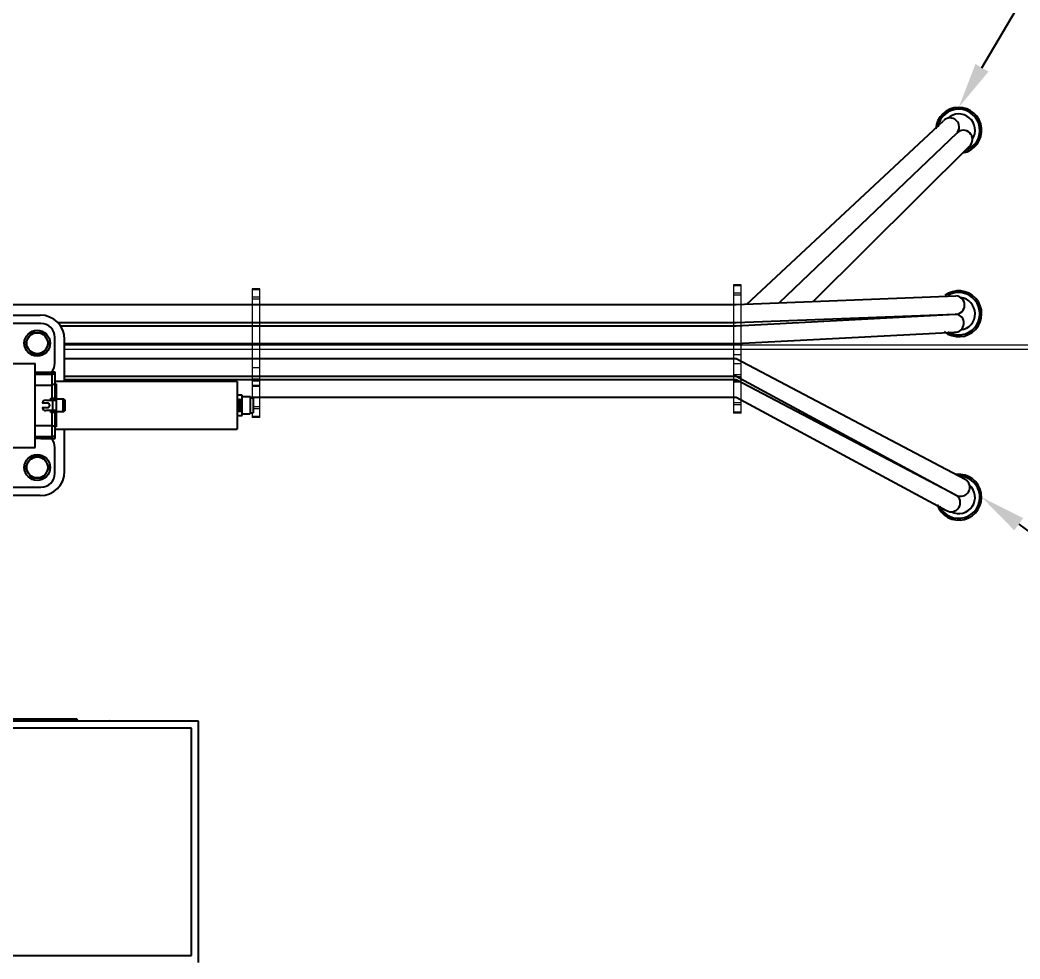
# Model space of a CAD drawing. Header units: feet. Extents: x -21 to 5170, y -254 to 1413.
# Drawn here: x 980.8 to 1046.2, y 40.9 to 102.3 of the extents above; entities that cross this region are included whole.
import ezdxf
from ezdxf import colors
from ezdxf.entities.mleader import LeaderData, LeaderLine
from ezdxf.math import Vec2, Vec3

# ---------------------------------------------------------------- set-up
doc = ezdxf.new("R2010")
doc.units = ezdxf.units.FT
doc.header["$MEASUREMENT"] = 0
for name, color, linetype in [('DC FEEEDERS', 1, 'Continuous'), ('E-ARRY-TABL', 9, 'Continuous'), ('E-COND-PVC', 4, 'Continuous'), ('G-ANNO-TEXT', 1, 'Continuous'), ('WIRE MANAGEMENT', 4, 'Continuous')]:
    doc.layers.add(name, color=color, linetype=linetype)
doc.styles.add('NEI-A', font='arial.ttf')

msp = doc.modelspace()

# ---------------------------------------------------------------- linework, layer by layer
at = {"layer": 'DC FEEEDERS'}
for points in [[(1028.34201, 83.68667), (1041.20294, 95.68021)], [(1042.07334, 94.87007), (1030.45703, 83.77012)], [(1042.93143, 94.04825), (1032.68867, 83.85817)], [(1027.64239, 83.65906), (1042.01902, 84.2263)], [(979.25065, 83.65906), (1027.64239, 83.65906)], [(983.22695, 82.49906), (1027.64239, 82.49906)], [(1027.64239, 82.49906), (1041.99683, 83.03763)], [(1027.64239, 82.27712), (1041.99683, 83.03763)], [(983.40979, 82.27712), (1027.64239, 82.27712)], [(1027.64239, 81.11712), (1041.95512, 81.85001)], [(983.68895, 81.11712), (1027.64239, 81.11712)], [(983.68895, 80.13972), (1027.64239, 80.13972)], [(1027.64239, 80.13972), (1042.63457, 72.23193)], [(983.68115, 78.75778), (1027.64239, 78.75778)], [(983.68895, 78.97972), (1027.64239, 78.97972)], [(1027.64239, 78.97972), (1042.04569, 71.1989)], [(1027.64239, 78.75778), (1042.02701, 71.21087)], [(995.83908, 77.59778), (1027.64239, 77.59778)], [(1027.64239, 77.59778), (1041.40447, 70.19777)]]:
    msp.add_lwpolyline(points, dxfattribs=at)
for centre, start, end in [((1041.63814, 95.27514), 317.0538011, 137.0538011), ((1042.50979, 94.46742), 315.1682381, 135.1682381), ((1041.99683, 83.63217), 267.8618042, 87.8618042), ((1041.95512, 82.44455), 265.9762413, 85.9762413), ((1042.34013, 71.71542), 240.3149502, 60.3149502), ((1041.71574, 70.70432), 238.4293873, 58.4293873)]:
    msp.add_arc(centre, 0.59454, start, end, dxfattribs=at)
at = {"layer": 'E-ARRY-TABL'}
for p, q in [((979.62716, 82.97565), (982.08676, 82.97565)), ((982.13574, 82.42633), (980.10109, 82.42633)), ((983.05128, 79.83243), (983.05128, 81.51079)), ((983.68895, 78.88713), (983.68895, 81.37345)), ((970.50838, 79.81704), (981.76952, 79.81704)), ((981.76952, 74.3238), (981.76952, 79.81704)), ((981.76952, 79.24602), (982.86817, 79.24602)), ((982.86817, 77.53185), (982.86817, 79.24602)), ((983.07417, 79.24441), (982.86817, 79.24441)), ((983.07417, 77.41374), (983.07417, 79.24441)), ((981.76952, 79.1016), (982.86817, 79.1016)), ((983.07417, 79.09999), (982.86817, 79.09999)), ((994.99221, 78.62569), (983.07417, 78.62569)), ((994.99221, 78.62569), (994.99221, 75.51514)), ((981.76952, 78.39795), (982.86817, 78.39795)), ((983.07417, 78.43351), (982.86817, 78.43351)), ((983.07417, 78.4689), (983.14741, 78.4689)), ((983.14741, 78.45554), (983.07417, 78.45554)), ((983.14741, 78.4689), (983.14741, 75.67193)), ((982.4585, 77.41374), (983.14741, 77.41374)), ((982.79584, 77.41374), (982.79584, 77.53185)), ((982.79584, 77.53185), (983.07417, 77.53185)), ((982.91486, 77.53185), (982.91486, 77.41374)), ((982.92768, 76.72709), (982.92768, 77.41374)), ((983.07417, 77.42711), (983.14741, 77.42711)), ((983.6418, 77.48241), (983.14741, 77.48241)), ((983.56898, 77.48199), (983.56856, 77.48241)), ((983.56856, 77.48241), (983.56856, 76.65842)), ((983.69673, 77.42748), (983.6418, 77.48241)), ((983.6418, 77.48241), (983.6418, 76.65842)), ((983.69673, 77.42748), (983.69673, 76.71335)), ((995.31265, 77.73418), (994.99221, 77.73418)), ((994.99221, 77.45952), (995.10208, 77.45952)), ((994.99221, 77.39085), (995.10208, 77.39085)), ((995.10208, 76.68131), (995.10208, 77.45952)), ((995.11352, 77.45105), (995.10208, 77.45105)), ((995.11352, 77.45952), (995.11352, 76.68131)), ((995.11352, 77.45952), (995.23187, 77.45952)), ((995.11352, 77.39085), (995.23187, 77.39085)), ((995.23187, 77.13908), (995.23187, 77.39085)), ((995.24627, 77.42816), (995.23843, 77.45952)), ((995.24627, 76.71267), (995.24627, 77.42816)), ((995.31265, 76.40665), (995.31265, 77.73418)), ((995.83908, 77.63118), (995.31265, 77.63118)), ((995.83908, 77.63118), (995.83908, 76.50965)), ((996.02219, 77.55107), (995.83908, 77.55107)), ((996.02219, 77.55107), (996.02219, 76.58976)), ((982.5752, 77.2169), (982.23187, 77.2169)), ((982.23187, 76.92393), (982.5752, 76.92393)), ((983.14741, 76.72709), (982.4585, 76.72709)), ((982.79584, 76.60898), (982.79584, 76.72709)), ((983.07417, 76.60898), (982.79584, 76.60898)), ((982.86817, 74.89481), (982.86817, 76.60898)), ((982.91486, 76.72709), (982.91486, 76.60898)), ((983.07417, 74.89642), (983.07417, 76.72709)), ((983.14741, 76.71372), (983.07417, 76.71372)), ((983.14741, 76.65842), (983.6418, 76.65842)), ((983.56856, 76.65842), (983.56898, 76.65884)), ((983.6418, 76.65842), (983.69673, 76.71335)), ((994.99221, 77.13908), (995.10208, 77.13908)), ((994.99221, 77.00175), (995.10208, 77.00175)), ((994.99221, 76.74998), (995.10208, 76.74998)), ((994.99221, 76.68131), (995.10208, 76.68131)), ((995.10208, 76.68978), (995.11352, 76.68978)), ((995.11352, 77.13908), (995.23187, 77.13908)), ((995.11352, 77.00175), (995.23187, 77.00175)), ((995.11352, 76.74998), (995.23187, 76.74998)), ((995.11352, 76.68131), (995.23187, 76.68131)), ((995.23187, 76.74998), (995.23187, 77.00175)), ((995.23843, 76.68131), (995.24627, 76.71267)), ((995.31265, 77.17157), (995.24627, 77.17157)), ((995.31265, 76.96926), (995.24627, 76.96926)), ((995.83908, 76.58976), (996.02219, 76.58976)), ((994.99221, 76.40665), (995.31265, 76.40665)), ((995.31265, 76.50965), (995.83908, 76.50965)), ((981.76952, 75.74288), (982.86817, 75.74288)), ((983.07417, 75.70732), (982.86817, 75.70732)), ((983.07417, 75.68529), (983.14741, 75.68529)), ((983.14741, 75.67193), (983.07417, 75.67193)), ((983.07417, 75.51514), (994.99221, 75.51514)), ((981.76952, 75.03923), (982.86817, 75.03923)), ((982.13574, 74.89481), (982.86817, 74.89481)), ((983.07417, 75.04084), (982.86817, 75.04084)), ((982.86817, 74.89642), (983.07417, 74.89642)), ((983.68895, 72.76738), (983.68895, 75.2537)), ((970.50838, 74.3238), (981.76952, 74.3238)), ((983.05128, 72.63005), (983.05128, 74.3084)), ((980.10109, 71.71451), (982.13574, 71.71451)), ((982.08676, 71.16518), (979.62716, 71.16518)), ((992.45731, 56.42221), (959.95564, 56.42221)), ((979.48367, 56.42804), (986.63219, 56.42804)), ((984.46326, 56.54706), (979.62704, 56.54706)), ((984.38676, 56.42221), (984.38676, 56.42804)), ((984.43757, 56.42221), (984.43757, 56.42804)), ((992.45731, 40.62914), (992.45731, 56.42221)), ((991.99954, 55.96444), (960.41341, 55.96444)), ((991.99954, 41.08691), (991.99954, 55.96444)), ((960.41341, 41.08691), (991.99954, 41.08691))]:
    msp.add_line(p, q, dxfattribs=at)
for points in [[(983.65869, 78.62569), (983.68066, 78.74961), (983.68895, 78.88713)], [(983.68895, 75.2537), (983.68066, 75.39122), (983.65869, 75.51514)], [(984.53976, 56.42804), (984.53394, 56.47359), (984.51736, 56.5122), (984.49254, 56.538), (984.46326, 56.54706), (984.43398, 56.538), (984.40916, 56.5122), (984.39258, 56.47359), (984.38676, 56.42804)], [(984.49268, 56.42804), (984.49257, 56.43203), (984.48874, 56.45093), (984.48014, 56.46554), (984.46837, 56.47312), (984.45564, 56.47226), (984.44435, 56.46311), (984.43659, 56.44738), (984.43384, 56.42804)], [(986.68351, 56.42221), (986.67684, 56.42364), (986.63219, 56.42804)]]:
    msp.add_lwpolyline(points, dxfattribs=at)
for centre, radius in [((981.90022, 81.13312), 0.84687), ((981.90022, 81.13312), 0.68666), ((981.90022, 73.00771), 0.84687), ((981.90022, 73.00771), 0.68666)]:
    msp.add_circle(centre, radius, dxfattribs=at)
for centre, radius, start, end in [((982.08676, 81.37345), 1.6022, 0, 90), ((982.13574, 81.51079), 0.91554, 0, 90), ((982.13574, 79.83243), 0.91554, 320.1703774, 0), ((982.4585, 77.18486), 0.22889, 90, 171.9521538), ((982.4585, 76.95597), 0.22889, 188.0478462, 270), ((982.5752, 77.07042), 0.14649, 270, 90), ((982.13574, 74.3084), 0.91554, 0, 39.8296226), ((982.08676, 72.76738), 1.6022, 270, 0), ((982.13574, 72.63005), 0.91554, 270, 0)]:
    msp.add_arc(centre, radius, start, end, dxfattribs=at)
for points, knots in [([(981.50377, 81.81978), (981.47158, 81.76402), (981.40661, 81.65148), (981.33944, 81.53515), (981.30555, 81.47645)], [0, 0, 0, 0, 0.49545796, 1, 1, 1, 1]), ([(981.90022, 81.81978), (981.86811, 81.81978), (981.78528, 81.81978), (981.65203, 81.81978), (981.55338, 81.81978), (981.50377, 81.81978)], [0, 0, 0, 0, 0.23935703, 0.61757863, 1, 1, 1, 1]), ([(982.29666, 81.81978), (982.26813, 81.81978), (982.18953, 81.81978), (982.05742, 81.81978), (981.95284, 81.81978), (981.90022, 81.81978)], [0, 0, 0, 0, 0.22054197, 0.60774305, 1, 1, 1, 1]), ([(982.49488, 81.47645), (982.49018, 81.48459), (982.4546, 81.54622), (982.38751, 81.66242), (982.32712, 81.76701), (982.29666, 81.81978)], [0, 0, 0, 0, 0.07010368, 0.53079148, 1, 1, 1, 1]), ([(981.30555, 81.47645), (981.30086, 81.46831), (981.26527, 81.40668), (981.19819, 81.29049), (981.1378, 81.1859), (981.10733, 81.13312)], [0, 0, 0, 0, 0.07010368, 0.53079148, 1, 1, 1, 1]), ([(982.6931, 81.13312), (982.6609, 81.18888), (982.59593, 81.30142), (982.52876, 81.41776), (982.49488, 81.47645)], [0, 0, 0, 0, 0.49545796, 1, 1, 1, 1]), ([(981.10733, 81.13312), (981.13953, 81.07737), (981.2045, 80.96483), (981.27167, 80.84849), (981.30555, 80.7898)], [0, 0, 0, 0, 0.49545796, 1, 1, 1, 1]), ([(981.30555, 80.7898), (981.31025, 80.78166), (981.34584, 80.72003), (981.41292, 80.60383), (981.47331, 80.49924), (981.50377, 80.44647)], [0, 0, 0, 0, 0.07010368, 0.53079148, 1, 1, 1, 1]), ([(982.29666, 80.44647), (982.32885, 80.50223), (982.39382, 80.61477), (982.46099, 80.7311), (982.49488, 80.7898)], [0, 0, 0, 0, 0.49545796, 1, 1, 1, 1]), ([(982.49488, 80.7898), (982.49958, 80.79794), (982.53516, 80.85957), (982.60224, 80.97576), (982.66263, 81.08035), (982.6931, 81.13312)], [0, 0, 0, 0, 0.07010368, 0.53079148, 1, 1, 1, 1]), ([(981.50377, 80.44647), (981.55287, 80.44647), (981.65152, 80.44647), (981.78476, 80.44647), (981.86811, 80.44647), (981.90022, 80.44647)], [0, 0, 0, 0, 0.37855597, 0.76064256, 1, 1, 1, 1]), ([(981.90022, 80.44647), (981.95212, 80.44647), (982.0567, 80.44647), (982.18884, 80.44647), (982.26813, 80.44647), (982.29666, 80.44647)], [0, 0, 0, 0, 0.38687002, 0.77945855, 1, 1, 1, 1]), ([(995.23187, 77.39085), (995.23077, 77.40331), (995.22858, 77.42823), (995.22854, 77.45192), (995.23021, 77.45922), (995.23168, 77.45949), (995.23187, 77.45952)], [0, 0, 0, 0, 0.31804449, 0.63621367, 0.95343925, 1, 1, 1, 1]), ([(995.23187, 77.00175), (995.23077, 77.01568), (995.22858, 77.04355), (995.22854, 77.09037), (995.23021, 77.12201), (995.23168, 77.13714), (995.23187, 77.13908)], [0, 0, 0, 0, 0.31804448, 0.63621367, 0.95343925, 1, 1, 1, 1]), ([(995.23187, 76.68131), (995.23077, 76.68278), (995.22858, 76.68573), (995.22854, 76.70886), (995.23021, 76.73321), (995.23168, 76.74807), (995.23187, 76.74998)], [0, 0, 0, 0, 0.31805425, 0.63622342, 0.95344903, 1, 1, 1, 1]), ([(982.13574, 74.89481), (982.13372, 74.89499), (982.12969, 74.89535), (982.09825, 74.8978), (982.05189, 74.90052), (981.99389, 74.90248), (981.93139, 74.90278), (981.87136, 74.9013), (981.8204, 74.89869), (981.78443, 74.89609), (981.77065, 74.89491), (981.76974, 74.89483), (981.76952, 74.89481)], [0, 0, 0, 0, 0.10711423, 0.21421929, 0.32156243, 0.42906278, 0.53630181, 0.64326721, 0.75037268, 0.85781333, 0.96526378, 1, 1, 1, 1]), ([(981.30555, 73.35103), (981.30086, 73.34289), (981.26527, 73.28127), (981.19819, 73.16507), (981.1378, 73.06048), (981.10733, 73.00771)], [0, 0, 0, 0, 0.07010368, 0.53079148, 1, 1, 1, 1]), ([(981.50377, 73.69436), (981.47158, 73.6386), (981.40661, 73.52607), (981.33944, 73.40973), (981.30555, 73.35103)], [0, 0, 0, 0, 0.49545796, 1, 1, 1, 1]), ([(981.90022, 73.69436), (981.86811, 73.69436), (981.78528, 73.69436), (981.65203, 73.69436), (981.55338, 73.69436), (981.50377, 73.69436)], [0, 0, 0, 0, 0.23935703, 0.61757863, 1, 1, 1, 1]), ([(982.29666, 73.69436), (982.26813, 73.69436), (982.18953, 73.69436), (982.05742, 73.69436), (981.95284, 73.69436), (981.90022, 73.69436)], [0, 0, 0, 0, 0.22054197, 0.60774305, 1, 1, 1, 1]), ([(982.49488, 73.35103), (982.49018, 73.35917), (982.4546, 73.4208), (982.38751, 73.537), (982.32712, 73.64159), (982.29666, 73.69436)], [0, 0, 0, 0, 0.07010368, 0.53079148, 1, 1, 1, 1]), ([(982.6931, 73.00771), (982.6609, 73.06346), (982.59593, 73.176), (982.52876, 73.29234), (982.49488, 73.35103)], [0, 0, 0, 0, 0.49545796, 1, 1, 1, 1]), ([(981.10733, 73.00771), (981.13953, 72.95195), (981.2045, 72.83941), (981.27167, 72.72307), (981.30555, 72.66438)], [0, 0, 0, 0, 0.49545796, 1, 1, 1, 1]), ([(981.30555, 72.66438), (981.31025, 72.65624), (981.34584, 72.59461), (981.41292, 72.47841), (981.47331, 72.37382), (981.50377, 72.32105)], [0, 0, 0, 0, 0.07010368, 0.53079148, 1, 1, 1, 1]), ([(982.29666, 72.32105), (982.32885, 72.37681), (982.39382, 72.48935), (982.46099, 72.60568), (982.49488, 72.66438)], [0, 0, 0, 0, 0.49545796, 1, 1, 1, 1]), ([(982.49488, 72.66438), (982.49958, 72.67252), (982.53516, 72.73415), (982.60224, 72.85034), (982.66263, 72.95493), (982.6931, 73.00771)], [0, 0, 0, 0, 0.07010368, 0.53079148, 1, 1, 1, 1]), ([(981.50377, 72.32105), (981.55287, 72.32105), (981.65152, 72.32105), (981.78476, 72.32105), (981.86811, 72.32105), (981.90022, 72.32105)], [0, 0, 0, 0, 0.37855597, 0.76064256, 1, 1, 1, 1]), ([(981.90022, 72.32105), (981.95212, 72.32105), (982.0567, 72.32105), (982.18884, 72.32105), (982.26813, 72.32105), (982.29666, 72.32105)], [0, 0, 0, 0, 0.38687002, 0.77945855, 1, 1, 1, 1])]:
    msp.add_open_spline(points, degree=3, knots=knots, dxfattribs=at)
at = {"layer": 'E-COND-PVC', "linetype": 'Continuous'}
for centre, radius, start, end in [((1042.20747, 95.06185), 1.06758, 327.1308454, 132.3892367), ((1042.20747, 83.06185), 1.5, 230.9282726, 127.3926423), ((1042.20747, 83.06185), 1.38196, 238.6752405, 121.0354233), ((1042.20747, 83.06185), 1.06758, 277.9388486, 83.1972398), ((1042.20747, 71.06185), 1.06758, 243.0939516, 48.3523429)]:
    msp.add_arc(centre, radius, start, end, dxfattribs=at)
at = {"layer": 'WIRE MANAGEMENT', "color": 4, "linetype": 'Continuous', "lineweight": 18, "elevation": 0.11854, "flags": 128}
for points in [[(996.46485, 84.6839), (995.96485, 84.6839)], [(995.96485, 84.6839), (995.96485, 77.55107)], [(996.46485, 84.62281), (995.96485, 84.62281)], [(996.46485, 76.2839), (996.46485, 84.6839)], [(1027.9642, 84.95936), (1027.4642, 84.95936)], [(1027.4642, 84.95936), (1027.4642, 76.55936)], [(1027.9642, 84.89827), (1027.4642, 84.89827)], [(1027.9642, 76.55936), (1027.9642, 84.95936)], [(996.46485, 84.13931), (995.96485, 84.13931)], [(996.46485, 84.01124), (995.96485, 84.01124)], [(1027.9642, 84.41477), (1027.4642, 84.41477)], [(1027.9642, 84.2867), (1027.4642, 84.2867)], [(983.68895, 81.03034), (1052.51721, 81.03034)], [(983.68895, 80.75227), (1052.51721, 80.75227)], [(996.46485, 80.10109), (995.96485, 80.10109)], [(1027.9642, 80.37655), (1027.4642, 80.37655)], [(996.46485, 79.51883), (995.96485, 79.51883)], [(1027.9642, 79.79429), (1027.4642, 79.79429)], [(996.46485, 78.79263), (995.96485, 78.79263)], [(996.46485, 78.65706), (995.96485, 78.65706)], [(1027.9642, 79.06809), (1027.4642, 79.06809)], [(1027.9642, 78.93251), (1027.4642, 78.93251)], [(1027.9642, 78.64743), (1027.4642, 78.64743)], [(1027.9642, 78.5862), (1027.4642, 78.5862)], [(996.46485, 78.37197), (995.96485, 78.37197)], [(996.46485, 78.31074), (995.96485, 78.31074)], [(1027.9642, 77.24508), (1027.4642, 77.24508)], [(995.96485, 76.58976), (995.96485, 76.2839)], [(996.46485, 76.96962), (996.02219, 76.96962)], [(996.46485, 76.83404), (996.02219, 76.83404)], [(1027.9642, 77.1095), (1027.4642, 77.1095)], [(1027.9642, 76.62044), (1027.4642, 76.62044)], [(996.46485, 76.34498), (995.96485, 76.34498)], [(996.46485, 76.2839), (995.96485, 76.2839)], [(1027.9642, 76.55936), (1027.4642, 76.55936)]]:
    msp.add_lwpolyline(points, dxfattribs=at)

# ---------------------------------------------------------------- leaders
at = {"layer": 'G-ANNO-TEXT'}
ml = msp.add_multileader_mtext('Standard', dxfattribs=at)
ml.set_content('\\pxql,t3.00005;INSTALL 4" SCH. 80 CONDUITS AS NEEDED FOR DC FEEDER UGT TRANSITION. MAX. 2 CIRCUITS AND GROUND CABLE PER CONDUIT RISER, MAINTAINING A 12" SEPARATION BETWEEN CONDUITS.', color=256, style='NEI-A')
ml.set_leader_properties()
ml.build(insert=Vec2(0, 0))
ml.multileader.update_dxf_attribs({"dogleg_length": 3.07146, "arrow_head_size": 3})
ctx = ml.context
ctx.base_point, ctx.char_height, ctx.arrow_head_size, ctx.landing_gap_size, ctx.plane_origin = Vec3(1069.63788, 141.76103), 2, 3, 1.53573, Vec3(1905.35912, -457.8903)
notes = []
notes.append((ctx, [(0, (1, 1, 0), (1068.7382, 141.76103), (1, 0), 0.89968, [(1, [(1042.20747, 96.56185)], 0, [])])]))
ctx.mtext.insert, ctx.mtext.width, ctx.mtext.flow_direction = Vec3(1071.17361, 142.77809), 52.2437381, 5
ctx.mtext.has_bg_fill, ctx.mtext.bg_color, ctx.mtext.bg_scale_factor, ctx.mtext.bg_transparency, ctx.mtext.use_window_bg_color = 1, -1073741824, 1.5, 0, 1
ml = msp.add_multileader_mtext('Standard', dxfattribs=at)
ml.set_content('\\pxql,t3.00005;(TYP.) BELL END &  FOAM SEALS', color=256, style='NEI-A')
ml.set_leader_properties()
ml.build(insert=Vec2(0, 0))
ml.multileader.update_dxf_attribs({"dogleg_length": 3.07146, "arrow_head_size": 3})
ctx = ml.context
ctx.base_point, ctx.char_height, ctx.arrow_head_size, ctx.landing_gap_size, ctx.plane_origin = Vec3(1062.52733, 57.99596), 2, 3, 1.53573, Vec3(1964.63853, -449.246)
notes.append((ctx, [(0, (1, 1, 0), (1061.62765, 57.99596), (1, 0), 0.89968, [(1, [(1043.70747, 71.06185)], 0, [])])]))
ctx.mtext.insert, ctx.mtext.width, ctx.mtext.flow_direction = Vec3(1064.06306, 59.28995), 44.2792087, 5
ctx.mtext.has_bg_fill, ctx.mtext.bg_color, ctx.mtext.bg_scale_factor, ctx.mtext.bg_transparency, ctx.mtext.use_window_bg_color = 1, -1073741824, 1.5, 0, 1
for ctx, leaders in notes:
    for number, flags, end, landing, length, lines in leaders:
        leader = LeaderData()
        leader.index, (leader.has_last_leader_line, leader.has_dogleg_vector, leader.attachment_direction) = number, flags
        leader.last_leader_point, leader.dogleg_vector, leader.dogleg_length = Vec3(end), Vec3(landing), length
        for number, points, colour, breaks in lines:
            line = LeaderLine()
            line.index, line.vertices, line.color, line.breaks = number, Vec3.list(points), colors.encode_raw_color(colour), breaks
            leader.lines.append(line)
        ctx.leaders.append(leader)

# ---------------------------------------------------------------- next in the draw order: linework, layer by layer
at = {"layer": 'E-COND-PVC', "linetype": 'Continuous'}
for centre, radius, start, end in [((1042.20747, 95.06185), 1.5, 280.1202695, 176.5846392), ((1042.20747, 95.06185), 1.38196, 287.8672373, 170.2274202), ((1042.20747, 71.06185), 1.5, 198.8985491, 95.3629188), ((1042.20747, 71.06185), 1.38196, 205.2557682, 87.615951)]:
    msp.add_arc(centre, radius, start, end, dxfattribs=at)

doc.saveas('drawing.dxf')
